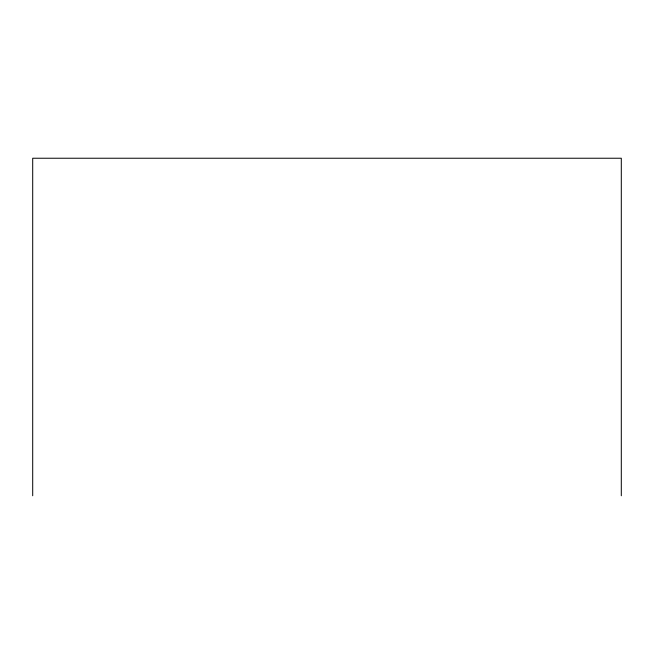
<?xml version="1.0" encoding="UTF-8"?>
<svg xmlns="http://www.w3.org/2000/svg" width="654" height="654" viewBox="0 0 654 654"><rect width="100%" height="100%" fill="white"/><g stroke="black" fill="none" stroke-linecap="round" stroke-linejoin="round"><path stroke-width="0.98" d="M621.3 495.765L621.3 158.235L32.7 158.235L32.7 495.765"/></g></svg>
